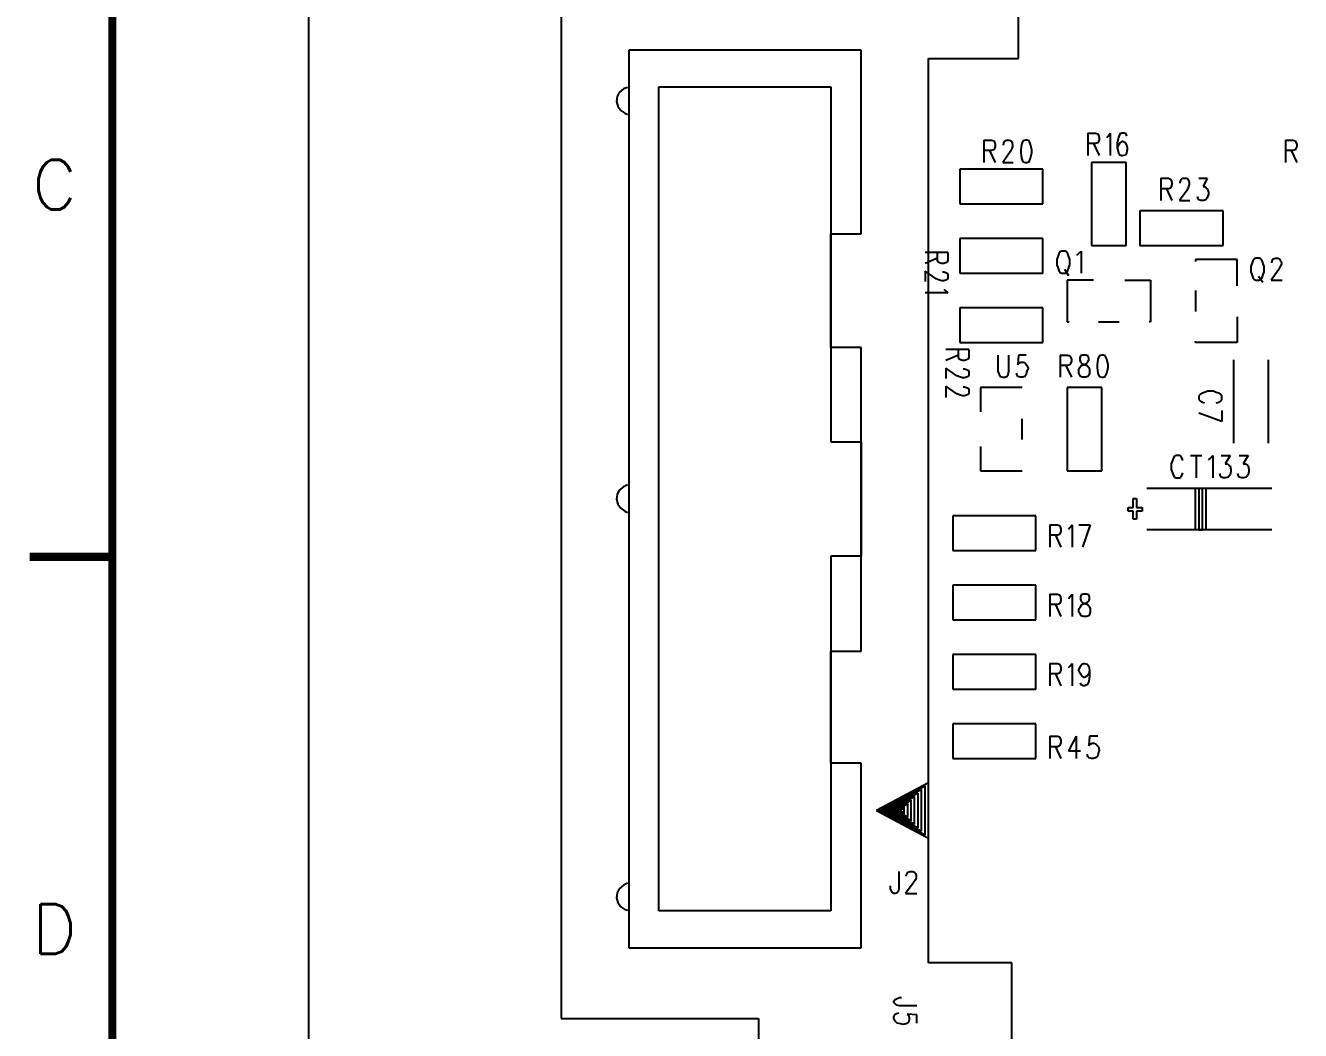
# Model space of a CAD drawing. Extents: x 295 to 953, y 10 to 290.
# Drawn here: x 486.7 to 563.8, y 121.4 to 182.1 of the extents above; entities that cross this region are included whole.
import ezdxf
from ezdxf.enums import TextEntityAlignment as Align

# ---------------------------------------------------------------- set-up
doc = ezdxf.new("R2010")
doc.units = 0
doc.header["$LTSCALE"] = 5
doc.header["$MEASUREMENT"] = 0
doc.layers.get('0').update_dxf_attribs({"linetype": 'CONTINUOUS', "lineweight": 25})
for name, color, linetype in [('SST0126_PHO', 15, 'CONTINUOUS'), ('문자', 4, 'CONTINUOUS'), ('테두리', 3, 'CONTINUOUS')]:
    doc.layers.add(name, color=color, linetype=linetype)
doc.styles.get("Standard").update_dxf_attribs({"font": 'simplex.shx'})

# ---------------------------------------------------------------- blocks, each defined once
blk = doc.blocks.new('C')
at = {"layer": '테두리', "const_width": 0.5}
for points in [[(15, 285), (15, 15), (405, 15), (405, 285), (15, 285)], [(10, 150), (15, 150)]]:
    blk.add_lwpolyline(points, dxfattribs=at)
at = {"layer": '문자'}
for s, p in [('C', (11.5, 172.5)), ('D', (11.5, 127.5))]:
    blk.add_text(s, height=3, dxfattribs=at).set_placement(p, align=Align.MIDDLE)

msp = doc.modelspace()

# ---------------------------------------------------------------- linework, layer by layer
at = {"layer": 'SST0126_PHO', "color": 7}
for p, q in [((503.843, 231.853), (503.843, 103.147)), ((546.759, 180.136), (546.759, 196.9)), ((519.098, 183.698), (519.098, 122.09)), ((537.245, 180.639), (523.205, 180.639)), ((523.205, 180.639), (523.205, 126.365)), ((537.245, 169.532), (537.245, 180.639)), ((541.311, 125.443), (541.311, 180.136)), ((541.311, 180.136), (546.759, 180.136)), ((522.619, 178.082), (522.493, 177.831)), ((522.87, 178.292), (522.619, 178.082)), ((523.122, 178.375), (522.87, 178.292)), ((525.008, 178.417), (535.401, 178.417)), ((525.008, 128.586), (525.008, 178.417)), ((535.401, 178.417), (535.401, 156.959)), ((522.493, 177.831), (522.451, 177.537)), ((522.451, 177.537), (522.535, 177.244)), ((522.535, 177.244), (522.703, 176.992)), ((522.703, 176.992), (522.954, 176.825)), ((522.954, 176.825), (523.122, 176.741)), ((544.663, 175.19), (545.124, 175.19)), ((544.663, 175.19), (544.663, 173.849)), ((545.124, 175.19), (545.25, 175.148)), ((545.25, 175.148), (545.292, 175.065)), ((545.292, 175.065), (545.334, 174.939)), ((545.837, 174.939), (545.879, 175.065)), ((545.879, 175.065), (545.921, 175.148)), ((545.921, 175.148), (546.005, 175.19)), ((546.005, 175.19), (546.214, 175.19)), ((546.214, 175.19), (546.298, 175.148)), ((546.298, 175.148), (546.34, 175.065)), ((546.34, 175.065), (546.382, 174.939)), ((547.01, 175.148), (546.927, 174.939)), ((547.178, 175.19), (547.01, 175.148)), ((547.262, 175.19), (547.178, 175.19)), ((547.388, 175.148), (547.262, 175.19)), ((547.471, 174.939), (547.388, 175.148)), ((550.95, 175.609), (551.411, 175.609)), ((550.95, 175.609), (550.95, 174.268)), ((551.411, 174.981), (550.95, 174.981)), ((551.285, 174.981), (551.62, 174.268)), ((551.411, 175.609), (551.537, 175.568)), ((551.537, 175.023), (551.411, 174.981)), ((551.537, 175.568), (551.579, 175.484)), ((551.579, 175.106), (551.537, 175.023)), ((551.579, 175.484), (551.62, 175.358)), ((551.62, 175.232), (551.579, 175.106)), ((551.62, 175.358), (551.62, 175.232)), ((552.081, 175.358), (552.165, 175.442)), ((552.165, 175.442), (552.291, 175.609)), ((552.291, 175.609), (552.291, 174.268)), ((552.794, 175.358), (552.71, 175.023)), ((552.71, 175.023), (552.71, 174.729)), ((552.878, 175.568), (552.794, 175.358)), ((552.878, 175.023), (552.794, 174.897)), ((553.003, 175.609), (552.878, 175.568)), ((553.003, 175.106), (552.878, 175.023)), ((553.129, 175.609), (553.003, 175.609)), ((553.045, 175.106), (553.003, 175.106)), ((553.213, 175.023), (553.045, 175.106)), ((553.255, 175.568), (553.129, 175.609)), ((553.297, 174.897), (553.213, 175.023)), ((553.297, 175.442), (553.255, 175.568)), ((562.894, 175.19), (563.355, 175.19)), ((562.894, 175.19), (562.894, 173.849)), ((563.355, 175.19), (563.481, 175.148)), ((563.481, 175.148), (563.523, 175.065)), ((563.523, 175.065), (563.565, 174.939)), ((545.124, 174.562), (544.663, 174.562)), ((544.999, 174.562), (545.334, 173.849)), ((545.25, 174.604), (545.124, 174.562)), ((545.292, 174.687), (545.25, 174.604)), ((545.334, 174.813), (545.292, 174.687)), ((545.334, 174.939), (545.334, 174.813)), ((546.256, 174.478), (545.795, 173.849)), ((545.837, 174.897), (545.837, 174.939)), ((546.34, 174.687), (546.256, 174.478)), ((546.382, 174.813), (546.34, 174.687)), ((546.382, 174.939), (546.382, 174.813)), ((546.927, 174.939), (546.885, 174.604)), ((546.885, 174.604), (546.885, 174.436)), ((546.885, 174.436), (546.927, 174.101)), ((547.555, 174.604), (547.471, 174.939)), ((547.471, 174.101), (547.555, 174.436)), ((547.555, 174.436), (547.555, 174.604)), ((552.794, 174.897), (552.71, 174.729)), ((552.71, 174.729), (552.794, 174.436)), ((552.794, 174.436), (552.878, 174.31)), ((552.878, 174.31), (553.003, 174.268)), ((553.003, 174.268), (553.045, 174.268)), ((553.045, 174.268), (553.213, 174.31)), ((553.213, 174.31), (553.297, 174.436)), ((553.339, 174.729), (553.297, 174.897)), ((553.297, 174.436), (553.339, 174.645)), ((553.339, 174.645), (553.339, 174.729)), ((563.355, 174.562), (562.894, 174.562)), ((563.23, 174.562), (563.565, 173.849)), ((563.481, 174.604), (563.355, 174.562)), ((563.523, 174.687), (563.481, 174.604)), ((563.565, 174.813), (563.523, 174.687)), ((563.565, 174.939), (563.565, 174.813)), ((543.197, 173.43), (543.197, 171.335)), ((548.226, 173.43), (543.197, 173.43)), ((545.795, 173.849), (546.424, 173.849)), ((546.927, 174.101), (547.01, 173.891)), ((547.01, 173.891), (547.178, 173.849)), ((547.178, 173.849), (547.262, 173.849)), ((547.262, 173.849), (547.388, 173.891)), ((547.388, 173.891), (547.471, 174.101)), ((548.226, 171.335), (548.226, 173.43)), ((553.255, 173.849), (551.159, 173.849)), ((551.159, 173.849), (551.159, 168.82)), ((553.255, 168.82), (553.255, 173.849)), ((555.35, 172.885), (555.811, 172.885)), ((555.35, 172.885), (555.35, 171.544)), ((555.811, 172.885), (555.937, 172.843)), ((555.937, 172.843), (555.979, 172.76)), ((555.979, 172.76), (556.021, 172.634)), ((556.021, 172.634), (556.021, 172.508)), ((556.524, 172.634), (556.566, 172.76)), ((556.524, 172.592), (556.524, 172.634)), ((556.566, 172.76), (556.608, 172.843)), ((556.608, 172.843), (556.692, 172.885)), ((556.692, 172.885), (556.901, 172.885)), ((556.901, 172.885), (556.985, 172.843)), ((556.985, 172.843), (557.027, 172.76)), ((557.027, 172.76), (557.069, 172.634)), ((557.069, 172.634), (557.069, 172.508)), ((557.656, 172.885), (558.158, 172.885)), ((558.158, 172.885), (557.907, 172.382)), ((555.811, 172.257), (555.35, 172.257)), ((555.686, 172.257), (556.021, 171.544)), ((555.937, 172.299), (555.811, 172.257)), ((555.979, 172.382), (555.937, 172.299)), ((556.021, 172.508), (555.979, 172.382)), ((556.943, 172.173), (556.482, 171.544)), ((557.027, 172.382), (556.943, 172.173)), ((557.069, 172.508), (557.027, 172.382)), ((557.907, 172.382), (558.033, 172.382)), ((558.033, 172.382), (558.117, 172.299)), ((558.117, 172.299), (558.158, 172.257)), ((558.158, 172.257), (558.242, 172.047)), ((558.242, 171.921), (558.158, 171.712)), ((558.242, 172.047), (558.242, 171.921)), ((543.197, 171.335), (548.226, 171.335)), ((556.482, 171.544), (557.111, 171.544)), ((557.614, 171.67), (557.572, 171.796)), ((557.656, 171.586), (557.614, 171.67)), ((557.781, 171.544), (557.656, 171.586)), ((557.949, 171.544), (557.781, 171.544)), ((558.075, 171.586), (557.949, 171.544)), ((558.158, 171.712), (558.075, 171.586)), ((554.093, 170.916), (554.093, 168.82)), ((559.122, 170.916), (554.093, 170.916)), ((559.122, 168.82), (559.122, 170.916)), ((535.401, 162.659), (535.401, 169.532)), ((535.401, 169.532), (537.245, 169.532)), ((543.197, 169.239), (543.197, 167.144)), ((548.226, 169.239), (543.197, 169.239)), ((548.226, 167.144), (548.226, 169.239)), ((551.159, 168.82), (553.255, 168.82)), ((554.093, 168.82), (559.122, 168.82)), ((542.484, 168.401), (541.101, 168.401)), ((541.855, 168.066), (541.101, 167.73)), ((541.855, 167.94), (541.855, 168.401)), ((542.484, 168.401), (542.484, 167.94)), ((549.148, 168.191), (549.064, 167.982)), ((549.19, 168.317), (549.148, 168.191)), ((549.274, 168.443), (549.19, 168.317)), ((549.357, 168.485), (549.274, 168.443)), ((549.567, 168.485), (549.357, 168.485)), ((549.651, 168.443), (549.567, 168.485)), ((549.735, 168.317), (549.651, 168.443)), ((549.776, 168.191), (549.735, 168.317)), ((549.86, 167.982), (549.776, 168.191)), ((550.279, 168.233), (550.363, 168.317)), ((550.363, 168.317), (550.531, 168.485)), ((550.531, 168.485), (550.531, 167.144)), ((561.008, 168.024), (560.924, 167.898)), ((561.092, 168.066), (561.008, 168.024)), ((561.302, 168.066), (561.092, 168.066)), ((561.385, 168.024), (561.302, 168.066)), ((561.469, 167.898), (561.385, 168.024)), ((562.098, 167.94), (562.14, 168.024)), ((562.14, 168.024), (562.266, 168.066)), ((562.266, 168.066), (562.433, 168.066)), ((562.433, 168.066), (562.517, 168.024)), ((562.517, 168.024), (562.559, 167.94)), ((541.772, 166.808), (541.101, 167.269)), ((541.101, 167.269), (541.101, 166.641)), ((541.897, 167.814), (541.855, 167.94)), ((541.981, 167.772), (541.897, 167.814)), ((542.107, 167.73), (541.981, 167.772)), ((542.233, 167.73), (542.107, 167.73)), ((542.358, 167.772), (542.233, 167.73)), ((542.442, 167.814), (542.358, 167.772)), ((542.484, 167.94), (542.442, 167.814)), ((549.064, 167.982), (549.064, 167.647)), ((549.064, 167.647), (549.148, 167.437)), ((549.148, 167.437), (549.19, 167.311)), ((549.19, 167.311), (549.274, 167.186)), ((549.525, 167.395), (549.776, 167.018)), ((549.651, 167.186), (549.735, 167.311)), ((549.735, 167.311), (549.776, 167.437)), ((549.776, 167.437), (549.86, 167.647)), ((549.86, 167.647), (549.86, 167.982)), ((559.961, 167.982), (557.446, 167.982)), ((557.446, 167.982), (557.446, 167.856)), ((559.961, 166.389), (559.961, 167.982)), ((560.883, 167.772), (560.799, 167.563)), ((560.799, 167.563), (560.799, 167.227)), ((560.924, 167.898), (560.883, 167.772)), ((561.511, 167.772), (561.469, 167.898)), ((561.595, 167.563), (561.511, 167.772)), ((561.595, 167.227), (561.595, 167.563)), ((562.475, 167.353), (562.014, 166.725)), ((562.056, 167.814), (562.098, 167.94)), ((562.056, 167.772), (562.056, 167.814)), ((562.559, 167.563), (562.475, 167.353)), ((562.559, 167.94), (562.643, 167.814)), ((562.643, 167.688), (562.559, 167.563)), ((562.643, 167.814), (562.643, 167.688)), ((541.981, 166.725), (541.772, 166.808)), ((542.107, 166.683), (541.981, 166.725)), ((542.233, 166.683), (542.107, 166.683)), ((542.149, 167.227), (542.233, 167.227)), ((542.233, 167.227), (542.358, 167.186)), ((542.358, 166.725), (542.233, 166.683)), ((542.358, 167.186), (542.442, 167.144)), ((542.442, 166.766), (542.358, 166.725)), ((542.442, 167.144), (542.484, 167.06)), ((542.484, 166.85), (542.442, 166.766)), ((542.484, 167.06), (542.484, 166.85)), ((543.197, 167.144), (548.226, 167.144)), ((549.274, 167.186), (549.357, 167.144)), ((549.357, 167.144), (549.567, 167.144)), ((549.567, 167.144), (549.651, 167.186)), ((551.285, 166.725), (549.693, 166.725)), ((549.693, 166.725), (549.693, 164.21)), ((553.171, 166.725), (554.722, 166.725)), ((554.722, 166.725), (554.722, 164.21)), ((560.799, 167.227), (560.883, 167.018)), ((560.883, 167.018), (560.924, 166.892)), ((560.924, 166.892), (561.008, 166.766)), ((561.008, 166.766), (561.092, 166.725)), ((561.092, 166.725), (561.302, 166.725)), ((561.26, 166.976), (561.511, 166.599)), ((561.302, 166.725), (561.385, 166.766)), ((561.385, 166.766), (561.469, 166.892)), ((561.469, 166.892), (561.511, 167.018)), ((561.511, 167.018), (561.595, 167.227)), ((562.014, 166.725), (562.685, 166.725)), ((542.484, 165.97), (541.101, 165.97)), ((542.233, 166.18), (542.316, 166.096)), ((542.316, 166.096), (542.484, 165.97)), ((557.446, 166.096), (557.446, 164.839)), ((543.197, 165.048), (543.197, 162.953)), ((548.226, 165.048), (543.197, 165.048)), ((548.226, 162.953), (548.226, 165.048)), ((549.693, 164.21), (549.818, 164.21)), ((551.579, 164.21), (552.836, 164.21)), ((554.722, 164.21), (554.638, 164.21)), ((559.961, 164.503), (559.961, 162.953)), ((537.245, 162.659), (535.401, 162.659)), ((537.245, 144.303), (537.245, 162.659)), ((543.197, 162.953), (548.226, 162.953)), ((557.446, 162.953), (557.446, 163.036)), ((559.961, 162.953), (557.446, 162.953)), ((543.741, 162.534), (542.358, 162.534)), ((543.113, 162.198), (542.358, 161.863)), ((543.113, 162.072), (543.113, 162.534)), ((543.155, 161.947), (543.113, 162.072)), ((543.238, 161.905), (543.155, 161.947)), ((543.364, 161.863), (543.238, 161.905)), ((543.49, 161.863), (543.364, 161.863)), ((543.616, 161.905), (543.49, 161.863)), ((543.699, 161.947), (543.616, 161.905)), ((543.741, 162.072), (543.699, 161.947)), ((543.741, 162.534), (543.741, 162.072)), ((545.502, 162.198), (545.502, 161.234)), ((546.172, 161.234), (546.172, 162.198)), ((546.759, 162.198), (546.717, 161.611)), ((547.22, 162.198), (546.759, 162.198)), ((549.274, 162.198), (549.735, 162.198)), ((549.274, 162.198), (549.274, 160.857)), ((549.735, 162.198), (549.86, 162.156)), ((549.86, 162.156), (549.902, 162.072)), ((549.902, 162.072), (549.944, 161.947)), ((549.944, 161.947), (549.944, 161.821)), ((550.489, 162.156), (550.447, 162.031)), ((550.447, 162.031), (550.447, 161.905)), ((550.447, 161.905), (550.489, 161.779)), ((550.615, 162.198), (550.489, 162.156)), ((550.824, 162.198), (550.615, 162.198)), ((550.95, 162.156), (550.824, 162.198)), ((550.992, 162.031), (550.95, 162.156)), ((550.95, 161.779), (550.992, 161.905)), ((550.992, 161.905), (550.992, 162.031)), ((551.537, 161.947), (551.495, 161.611)), ((551.62, 162.156), (551.537, 161.947)), ((551.788, 162.198), (551.62, 162.156)), ((551.872, 162.198), (551.788, 162.198)), ((551.998, 162.156), (551.872, 162.198)), ((552.081, 161.947), (551.998, 162.156)), ((552.165, 161.611), (552.081, 161.947)), ((559.751, 161.905), (559.751, 156.876)), ((561.847, 161.905), (561.847, 156.876)), ((543.029, 160.941), (542.358, 161.402)), ((542.358, 161.402), (542.358, 160.773)), ((543.406, 161.36), (543.49, 161.36)), ((543.49, 161.36), (543.616, 161.318)), ((543.616, 161.318), (543.699, 161.276)), ((543.699, 161.276), (543.741, 161.192)), ((543.741, 161.192), (543.741, 160.983)), ((545.502, 161.234), (545.585, 161.025)), ((546.13, 161.025), (546.172, 161.234)), ((546.675, 160.983), (546.633, 161.109)), ((546.717, 161.611), (546.759, 161.695)), ((546.759, 161.695), (546.885, 161.779)), ((546.885, 161.779), (547.052, 161.779)), ((547.052, 161.779), (547.178, 161.695)), ((547.178, 161.695), (547.262, 161.57)), ((547.262, 161.234), (547.22, 161.025)), ((547.262, 161.57), (547.346, 161.36)), ((547.346, 161.36), (547.262, 161.234)), ((549.735, 161.57), (549.274, 161.57)), ((549.609, 161.57), (549.944, 160.857)), ((549.86, 161.611), (549.735, 161.57)), ((549.902, 161.695), (549.86, 161.611)), ((549.944, 161.821), (549.902, 161.695)), ((550.405, 161.318), (550.447, 161.444)), ((550.405, 161.109), (550.405, 161.318)), ((550.447, 160.983), (550.405, 161.109)), ((550.447, 161.444), (550.531, 161.57)), ((550.489, 161.779), (550.573, 161.695)), ((550.531, 161.57), (550.657, 161.611)), ((550.573, 161.695), (550.782, 161.611)), ((550.657, 161.611), (550.866, 161.695)), ((550.782, 161.611), (550.908, 161.57)), ((550.866, 161.695), (550.95, 161.779)), ((550.908, 161.57), (550.992, 161.444)), ((550.992, 161.444), (551.034, 161.318)), ((551.034, 161.109), (550.992, 160.983)), ((551.034, 161.318), (551.034, 161.109)), ((551.495, 161.611), (551.495, 161.444)), ((551.495, 161.444), (551.537, 161.109)), ((551.537, 161.109), (551.62, 160.899)), ((551.998, 160.899), (552.081, 161.109)), ((552.081, 161.109), (552.165, 161.444)), ((552.165, 161.444), (552.165, 161.611)), ((543.029, 159.851), (542.358, 160.312)), ((542.358, 160.312), (542.358, 159.642)), ((543.238, 160.857), (543.029, 160.941)), ((543.364, 160.815), (543.238, 160.857)), ((543.49, 160.815), (543.364, 160.815)), ((543.616, 160.857), (543.49, 160.815)), ((543.699, 160.899), (543.616, 160.857)), ((543.741, 160.983), (543.699, 160.899)), ((545.585, 161.025), (545.669, 160.899)), ((545.669, 160.899), (545.795, 160.857)), ((545.795, 160.857), (545.921, 160.857)), ((545.921, 160.857), (546.046, 160.899)), ((546.046, 160.899), (546.13, 161.025)), ((546.717, 160.899), (546.675, 160.983)), ((546.843, 160.857), (546.717, 160.899)), ((547.01, 160.857), (546.843, 160.857)), ((547.136, 160.899), (547.01, 160.857)), ((547.22, 161.025), (547.136, 160.899)), ((550.489, 160.899), (550.447, 160.983)), ((550.615, 160.857), (550.489, 160.899)), ((550.824, 160.857), (550.615, 160.857)), ((550.95, 160.899), (550.824, 160.857)), ((550.992, 160.983), (550.95, 160.899)), ((551.62, 160.899), (551.788, 160.857)), ((551.788, 160.857), (551.872, 160.857)), ((551.872, 160.857), (551.998, 160.899)), ((543.238, 159.767), (543.029, 159.851)), ((543.364, 159.726), (543.238, 159.767)), ((543.49, 159.726), (543.364, 159.726)), ((543.406, 160.27), (543.49, 160.27)), ((543.49, 160.27), (543.616, 160.228)), ((543.616, 159.767), (543.49, 159.726)), ((543.616, 160.228), (543.699, 160.187)), ((543.699, 159.809), (543.616, 159.767)), ((543.699, 160.187), (543.741, 160.103)), ((543.741, 159.893), (543.699, 159.809)), ((543.741, 160.103), (543.741, 159.893)), ((546.968, 160.228), (544.454, 160.228)), ((544.454, 160.228), (544.454, 158.762)), ((551.788, 160.228), (549.693, 160.228)), ((549.693, 160.228), (549.693, 155.199)), ((551.788, 155.199), (551.788, 160.228)), ((557.739, 159.809), (557.656, 159.726)), ((557.656, 159.726), (557.656, 159.516)), ((557.865, 159.893), (557.739, 159.809)), ((557.991, 159.935), (557.865, 159.893)), ((558.2, 160.019), (557.991, 159.935)), ((558.536, 160.019), (558.2, 160.019)), ((558.703, 159.935), (558.536, 160.019)), ((558.871, 159.893), (558.703, 159.935)), ((558.997, 159.809), (558.871, 159.893)), ((559.039, 159.726), (558.997, 159.809)), ((559.039, 159.516), (559.039, 159.726)), ((557.656, 159.516), (557.739, 159.432)), ((557.739, 159.432), (557.865, 159.348)), ((557.865, 159.348), (557.991, 159.306)), ((558.703, 159.306), (558.871, 159.348)), ((558.871, 159.348), (558.997, 159.432)), ((558.997, 159.432), (559.039, 159.516)), ((559.039, 158.845), (559.039, 158.175)), ((546.968, 157.085), (546.968, 158.343)), ((559.039, 158.175), (557.656, 158.678)), ((535.401, 156.959), (537.245, 156.959)), ((537.245, 156.959), (537.245, 150.044)), ((544.454, 156.666), (544.454, 155.199)), ((556.063, 155.828), (555.979, 155.618)), ((556.105, 155.954), (556.063, 155.828)), ((556.189, 156.079), (556.105, 155.954)), ((556.272, 156.121), (556.189, 156.079)), ((556.482, 156.121), (556.272, 156.121)), ((556.566, 156.079), (556.482, 156.121)), ((556.65, 155.954), (556.566, 156.079)), ((556.692, 155.828), (556.65, 155.954)), ((557.153, 156.121), (557.823, 156.121)), ((557.488, 156.121), (557.488, 154.78)), ((558.242, 155.87), (558.326, 155.954)), ((558.326, 155.954), (558.494, 156.121)), ((558.494, 156.121), (558.494, 154.78)), ((558.997, 156.121), (559.541, 156.121)), ((559.541, 156.121), (559.248, 155.618)), ((560.086, 156.121), (560.631, 156.121)), ((560.631, 156.121), (560.338, 155.618)), ((544.454, 155.199), (546.968, 155.199)), ((549.693, 155.199), (551.788, 155.199)), ((555.979, 155.618), (555.979, 155.283)), ((555.979, 155.283), (556.063, 155.074)), ((556.063, 155.074), (556.105, 154.948)), ((556.105, 154.948), (556.189, 154.822)), ((556.566, 154.822), (556.65, 154.948)), ((556.65, 154.948), (556.692, 155.074)), ((558.955, 154.906), (558.913, 155.032)), ((559.248, 155.618), (559.374, 155.618)), ((559.374, 155.618), (559.458, 155.535)), ((559.541, 154.948), (559.416, 154.822)), ((559.458, 155.535), (559.541, 155.493)), ((559.541, 155.493), (559.583, 155.283)), ((559.583, 155.157), (559.541, 154.948)), ((559.583, 155.283), (559.583, 155.157)), ((560.044, 154.906), (560.002, 155.032)), ((560.338, 155.618), (560.463, 155.618)), ((560.463, 155.618), (560.589, 155.535)), ((560.631, 154.948), (560.505, 154.822)), ((560.589, 155.535), (560.631, 155.493)), ((560.631, 155.493), (560.673, 155.283)), ((560.673, 155.157), (560.631, 154.948)), ((560.673, 155.283), (560.673, 155.157)), ((522.87, 154.235), (522.619, 154.026)), ((523.122, 154.361), (522.87, 154.235)), ((554.512, 154.151), (562.056, 154.151)), ((556.189, 154.822), (556.272, 154.78)), ((556.272, 154.78), (556.482, 154.78)), ((556.482, 154.78), (556.566, 154.822)), ((557.446, 151.637), (557.446, 154.151)), ((557.446, 154.151), (557.656, 154.151)), ((557.656, 154.151), (557.656, 151.637)), ((557.865, 151.637), (557.865, 154.151)), ((557.865, 154.151), (558.075, 154.151)), ((558.075, 154.151), (558.075, 151.637)), ((558.997, 154.822), (558.955, 154.906)), ((559.122, 154.78), (558.997, 154.822)), ((559.29, 154.78), (559.122, 154.78)), ((559.416, 154.822), (559.29, 154.78)), ((560.086, 154.822), (560.044, 154.906)), ((560.254, 154.78), (560.086, 154.822)), ((560.38, 154.78), (560.254, 154.78)), ((560.505, 154.822), (560.38, 154.78)), ((522.493, 153.774), (522.451, 153.481)), ((522.451, 153.481), (522.535, 153.188)), ((522.619, 154.026), (522.493, 153.774)), ((553.674, 152.978), (553.674, 153.523)), ((553.674, 153.523), (553.884, 153.523)), ((553.884, 153.523), (553.884, 152.978)), ((522.535, 153.188), (522.703, 152.936)), ((522.703, 152.936), (522.954, 152.768)), ((522.954, 152.768), (523.122, 152.685)), ((553.381, 152.978), (553.674, 152.978)), ((553.381, 152.768), (553.381, 152.978)), ((553.674, 152.768), (553.381, 152.768)), ((553.674, 152.266), (553.674, 152.768)), ((553.884, 152.978), (554.219, 152.978)), ((554.219, 152.768), (553.884, 152.768)), ((553.884, 152.768), (553.884, 152.266)), ((554.219, 152.978), (554.219, 152.768)), ((547.807, 152.475), (542.777, 152.475)), ((542.777, 152.475), (542.777, 150.38)), ((547.807, 150.38), (547.807, 152.475)), ((548.645, 151.93), (549.106, 151.93)), ((548.645, 151.93), (548.645, 150.589)), ((549.106, 151.93), (549.232, 151.888)), ((549.232, 151.888), (549.274, 151.805)), ((549.86, 151.763), (549.986, 151.93)), ((549.986, 151.93), (549.986, 150.589)), ((550.405, 151.93), (551.076, 151.93)), ((551.076, 151.93), (550.615, 150.589)), ((553.884, 152.266), (553.674, 152.266)), ((549.106, 151.302), (548.645, 151.302)), ((548.98, 151.302), (549.315, 150.589)), ((549.232, 151.344), (549.106, 151.302)), ((549.274, 151.427), (549.232, 151.344)), ((549.274, 151.805), (549.315, 151.679)), ((549.315, 151.553), (549.274, 151.427)), ((549.315, 151.679), (549.315, 151.553)), ((549.776, 151.679), (549.86, 151.763)), ((562.056, 151.637), (554.512, 151.637)), ((557.656, 151.637), (557.865, 151.637)), ((542.777, 150.38), (547.807, 150.38)), ((537.245, 150.044), (535.401, 150.044)), ((535.401, 150.044), (535.401, 128.586)), ((547.807, 148.284), (542.777, 148.284)), ((542.777, 148.284), (542.777, 146.189)), ((547.807, 146.189), (547.807, 148.284)), ((548.645, 147.739), (549.106, 147.739)), ((548.645, 147.739), (548.645, 146.398)), ((549.106, 147.739), (549.232, 147.697)), ((549.232, 147.697), (549.274, 147.614)), ((549.274, 147.236), (549.232, 147.153)), ((549.274, 147.614), (549.315, 147.488)), ((549.315, 147.362), (549.274, 147.236)), ((549.315, 147.488), (549.315, 147.362)), ((549.776, 147.488), (549.86, 147.572)), ((549.86, 147.572), (549.986, 147.739)), ((549.986, 147.739), (549.986, 146.398)), ((550.531, 147.697), (550.489, 147.572)), ((550.489, 147.572), (550.489, 147.446)), ((550.489, 147.446), (550.531, 147.32)), ((550.657, 147.739), (550.531, 147.697)), ((550.531, 147.32), (550.615, 147.236)), ((550.615, 147.236), (550.824, 147.153)), ((550.866, 147.739), (550.657, 147.739)), ((550.698, 147.153), (550.908, 147.236)), ((550.992, 147.697), (550.866, 147.739)), ((550.908, 147.236), (550.992, 147.32)), ((551.034, 147.572), (550.992, 147.697)), ((550.992, 147.32), (551.034, 147.446)), ((551.034, 147.446), (551.034, 147.572)), ((549.106, 147.111), (548.645, 147.111)), ((548.98, 147.111), (549.315, 146.398)), ((549.232, 147.153), (549.106, 147.111)), ((550.405, 146.859), (550.489, 146.985)), ((550.405, 146.65), (550.405, 146.859)), ((550.489, 146.524), (550.405, 146.65)), ((550.489, 146.985), (550.573, 147.111)), ((550.531, 146.44), (550.489, 146.524)), ((550.657, 146.398), (550.531, 146.44)), ((550.573, 147.111), (550.698, 147.153)), ((550.824, 147.153), (550.95, 147.111)), ((550.992, 146.44), (550.866, 146.398)), ((550.95, 147.111), (551.034, 146.985)), ((551.034, 146.524), (550.992, 146.44)), ((551.034, 146.985), (551.076, 146.859)), ((551.076, 146.65), (551.034, 146.524)), ((551.076, 146.859), (551.076, 146.65)), ((542.777, 146.189), (547.807, 146.189)), ((550.866, 146.398), (550.657, 146.398)), ((535.401, 137.513), (535.401, 144.303)), ((535.401, 144.303), (537.245, 144.303)), ((547.807, 144.093), (542.777, 144.093)), ((542.777, 144.093), (542.777, 141.998)), ((547.807, 141.998), (547.807, 144.093)), ((548.645, 143.548), (549.106, 143.548)), ((548.645, 143.548), (548.645, 142.207)), ((549.106, 143.548), (549.232, 143.506)), ((549.232, 143.506), (549.274, 143.423)), ((549.274, 143.423), (549.315, 143.297)), ((549.776, 143.297), (549.86, 143.381)), ((549.86, 143.381), (549.986, 143.548)), ((549.986, 143.548), (549.986, 142.207)), ((550.405, 143.171), (550.489, 143.381)), ((550.489, 143.381), (550.573, 143.506)), ((550.573, 143.506), (550.698, 143.548)), ((550.698, 143.548), (550.74, 143.548)), ((550.74, 143.548), (550.908, 143.506)), ((550.908, 143.506), (550.992, 143.381)), ((550.992, 143.381), (551.034, 143.129)), ((549.106, 142.92), (548.645, 142.92)), ((548.98, 142.92), (549.315, 142.207)), ((549.232, 142.962), (549.106, 142.92)), ((549.274, 143.045), (549.232, 142.962)), ((549.315, 143.171), (549.274, 143.045)), ((549.315, 143.297), (549.315, 143.171)), ((550.405, 143.129), (550.405, 143.171)), ((550.489, 142.92), (550.405, 143.129)), ((550.573, 142.794), (550.489, 142.92)), ((550.698, 142.71), (550.573, 142.794)), ((550.74, 142.71), (550.698, 142.71)), ((550.908, 142.794), (550.74, 142.71)), ((550.992, 142.92), (550.908, 142.794)), ((551.034, 143.129), (550.992, 142.92)), ((551.034, 142.794), (550.992, 142.459)), ((551.034, 143.129), (551.034, 142.794)), ((542.777, 141.998), (547.807, 141.998)), ((550.531, 142.249), (550.489, 142.375)), ((550.657, 142.207), (550.531, 142.249)), ((550.74, 142.207), (550.657, 142.207)), ((550.908, 142.249), (550.74, 142.207)), ((550.992, 142.459), (550.908, 142.249)), ((547.807, 139.902), (542.777, 139.902)), ((542.777, 139.902), (542.777, 137.807)), ((547.807, 137.807), (547.807, 139.902)), ((548.645, 139.148), (549.106, 139.148)), ((548.645, 139.148), (548.645, 137.807)), ((549.106, 139.148), (549.232, 139.106)), ((549.232, 139.106), (549.274, 139.022)), ((549.274, 139.022), (549.315, 138.896)), ((549.315, 138.771), (549.274, 138.645)), ((549.315, 138.896), (549.315, 138.771)), ((550.237, 139.148), (549.776, 138.268)), ((550.237, 139.148), (550.237, 137.807)), ((551.034, 139.148), (550.992, 138.561)), ((551.537, 139.148), (551.034, 139.148)), ((551.034, 138.645), (551.201, 138.729)), ((551.201, 138.729), (551.327, 138.729)), ((551.327, 138.729), (551.453, 138.645)), ((549.106, 138.519), (548.645, 138.519)), ((548.98, 138.519), (549.315, 137.807)), ((549.232, 138.561), (549.106, 138.519)), ((549.274, 138.645), (549.232, 138.561)), ((549.776, 138.268), (550.489, 138.268)), ((550.95, 137.932), (550.908, 138.058)), ((550.992, 138.561), (551.034, 138.645)), ((551.537, 137.974), (551.411, 137.849)), ((551.453, 138.645), (551.579, 138.519)), ((551.579, 138.184), (551.537, 137.974)), ((551.579, 138.519), (551.62, 138.31)), ((551.62, 138.31), (551.579, 138.184)), ((537.245, 137.513), (535.401, 137.513)), ((537.245, 126.365), (537.245, 137.513)), ((542.777, 137.807), (547.807, 137.807)), ((550.992, 137.849), (550.95, 137.932)), ((551.159, 137.807), (550.992, 137.849)), ((551.285, 137.807), (551.159, 137.807)), ((551.411, 137.849), (551.285, 137.807)), ((541.311, 136.34), (538.167, 134.663)), ((541.101, 136.13), (538.377, 134.663)), ((540.892, 135.921), (538.586, 134.663)), ((540.682, 135.711), (538.796, 134.663)), ((540.682, 133.616), (540.682, 135.711)), ((540.892, 133.406), (540.892, 135.921)), ((541.101, 133.196), (541.101, 136.13)), ((541.311, 132.987), (541.311, 136.34)), ((540.472, 135.502), (539.006, 134.663)), ((540.263, 135.292), (539.215, 134.663)), ((540.053, 135.082), (539.425, 134.663)), ((539.844, 134.873), (539.634, 134.663)), ((539.844, 134.454), (539.844, 134.873)), ((540.053, 134.244), (540.053, 135.082)), ((540.263, 134.035), (540.263, 135.292)), ((540.472, 133.825), (540.472, 135.502)), ((538.167, 134.663), (541.311, 132.987)), ((538.167, 134.663), (538.377, 134.663)), ((538.377, 134.663), (541.101, 133.196)), ((538.377, 134.663), (538.586, 134.663)), ((538.586, 134.663), (540.892, 133.406)), ((538.586, 134.663), (538.796, 134.663)), ((538.796, 134.663), (540.682, 133.616)), ((538.796, 134.663), (539.006, 134.663)), ((539.006, 134.663), (540.472, 133.825)), ((539.006, 134.663), (539.215, 134.663)), ((539.215, 134.663), (540.263, 134.035)), ((539.215, 134.663), (539.425, 134.663)), ((539.425, 134.663), (540.053, 134.244)), ((539.425, 134.663), (539.634, 134.663)), ((539.634, 134.663), (539.844, 134.454)), ((523.122, 130.263), (522.87, 130.137)), ((539.508, 130.975), (539.508, 129.928)), ((540.389, 130.263), (539.928, 129.634)), ((539.969, 130.724), (540.011, 130.85)), ((539.969, 130.682), (539.969, 130.724)), ((540.011, 130.85), (540.053, 130.933)), ((540.053, 130.933), (540.179, 130.975)), ((540.179, 130.975), (540.347, 130.975)), ((540.347, 130.975), (540.472, 130.933)), ((540.514, 130.472), (540.389, 130.263)), ((540.472, 130.933), (540.514, 130.85)), ((540.514, 130.85), (540.556, 130.724)), ((540.556, 130.598), (540.514, 130.472)), ((540.556, 130.724), (540.556, 130.598)), ((522.493, 129.676), (522.451, 129.383)), ((522.619, 129.928), (522.493, 129.676)), ((522.87, 130.137), (522.619, 129.928)), ((539.006, 129.928), (539.006, 130.095)), ((539.089, 129.76), (539.006, 129.928)), ((539.131, 129.676), (539.089, 129.76)), ((539.215, 129.634), (539.131, 129.676)), ((539.299, 129.634), (539.215, 129.634)), ((539.425, 129.676), (539.299, 129.634)), ((539.467, 129.76), (539.425, 129.676)), ((539.508, 129.928), (539.467, 129.76)), ((539.928, 129.634), (540.598, 129.634)), ((522.451, 129.383), (522.535, 129.089)), ((522.535, 129.089), (522.703, 128.838)), ((522.703, 128.838), (522.954, 128.67)), ((522.954, 128.67), (523.122, 128.628)), ((535.401, 128.586), (525.008, 128.586)), ((523.205, 126.365), (537.245, 126.365)), ((546.34, 125.443), (541.311, 125.443)), ((546.34, 104.069), (546.34, 125.443)), ((539.383, 123.264), (539.55, 123.348)), ((539.55, 123.348), (539.676, 123.348)), ((539.215, 123.138), (539.299, 123.222)), ((539.215, 123.054), (539.215, 123.138)), ((539.299, 122.97), (539.215, 123.054)), ((539.299, 123.222), (539.383, 123.264)), ((539.383, 122.887), (539.299, 122.97)), ((539.55, 122.845), (539.383, 122.887)), ((540.598, 122.845), (539.55, 122.845)), ((519.098, 122.09), (531.043, 122.09)), ((531.043, 122.09), (531.043, 104.069)), ((539.215, 122.174), (539.299, 122.342)), ((539.215, 122.048), (539.215, 122.174)), ((539.299, 121.923), (539.215, 122.048)), ((539.299, 122.342), (539.383, 122.384)), ((539.425, 121.797), (539.299, 121.923)), ((539.383, 122.384), (539.508, 122.426)), ((539.634, 121.755), (539.425, 121.797)), ((540.095, 121.839), (539.969, 121.755)), ((540.598, 122.3), (540.011, 122.342)), ((540.011, 122.342), (540.095, 122.3)), ((540.095, 122.3), (540.137, 122.132)), ((540.137, 122.007), (540.095, 121.839)), ((540.137, 122.132), (540.137, 122.007)), ((540.598, 121.797), (540.598, 122.3)), ((539.76, 121.713), (539.634, 121.755)), ((539.969, 121.755), (539.76, 121.713))]:
    msp.add_line(p, q, dxfattribs=at)

# ---------------------------------------------------------------- block references
msp.add_blockref('C', (476.978, 0))

doc.saveas('drawing.dxf')
